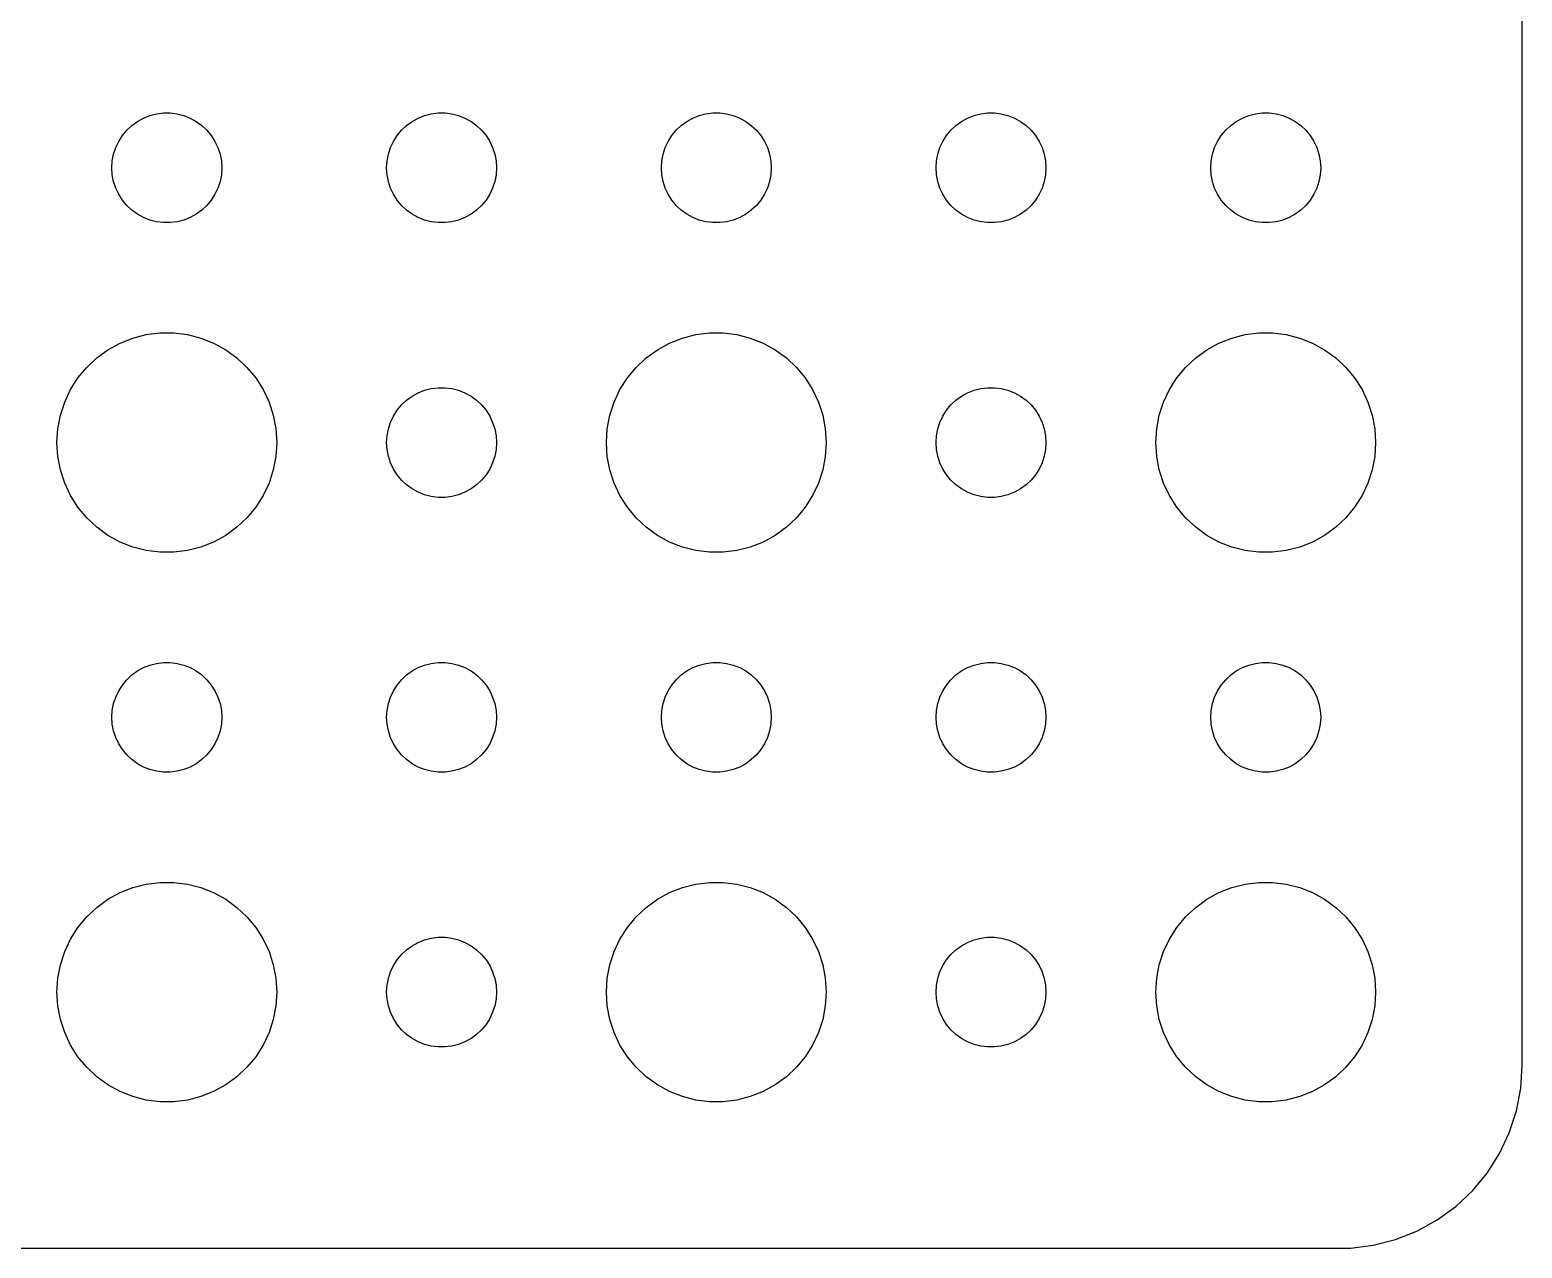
# Model space of a CAD drawing. Header units: metres. Extents: x -37 to 37, y 47 to 205.
# Drawn here: x -3.74 to 37, y 47.01 to 80.27 of the extents above; entities that cross this region are included whole.
import ezdxf

# ---------------------------------------------------------------- set-up
doc = ezdxf.new("R2010")
doc.units = ezdxf.units.M

msp = doc.modelspace()

# ---------------------------------------------------------------- linework, layer by layer
for p, q in [((37, 52), (37, 116)), ((-0.80373, 77.7665), (-0.63866, 77.8573)), ((-0.63866, 77.8573), (-0.46352, 77.9266)), ((-0.46352, 77.9266), (-0.28107, 77.9734)), ((-0.28107, 77.9734), (-0.09418, 77.9971)), ((-0.09418, 77.9971), (0.09418, 77.9971)), ((0.09418, 77.9971), (0.28107, 77.9734)), ((0.28107, 77.9734), (0.46352, 77.9266)), ((0.46352, 77.9266), (0.63866, 77.8573)), ((0.63866, 77.8573), (0.80373, 77.7665)), ((6.69626, 77.7665), (6.86133, 77.8573)), ((6.86133, 77.8573), (7.03647, 77.9266)), ((7.03647, 77.9266), (7.21892, 77.9734)), ((7.21892, 77.9734), (7.40581, 77.9971)), ((7.40581, 77.9971), (7.59418, 77.9971)), ((7.59418, 77.9971), (7.78107, 77.9734)), ((7.78107, 77.9734), (7.96352, 77.9266)), ((7.96352, 77.9266), (8.13866, 77.8573)), ((8.13866, 77.8573), (8.30373, 77.7665)), ((14.1963, 77.7665), (14.3613, 77.8573)), ((14.3613, 77.8573), (14.5365, 77.9266)), ((14.5365, 77.9266), (14.7189, 77.9734)), ((14.7189, 77.9734), (14.9058, 77.9971)), ((14.9058, 77.9971), (15.0942, 77.9971)), ((15.0942, 77.9971), (15.2811, 77.9734)), ((15.2811, 77.9734), (15.4635, 77.9266)), ((15.4635, 77.9266), (15.6387, 77.8573)), ((15.6387, 77.8573), (15.8037, 77.7665)), ((21.6963, 77.7665), (21.8613, 77.8573)), ((21.8613, 77.8573), (22.0365, 77.9266)), ((22.0365, 77.9266), (22.2189, 77.9734)), ((22.2189, 77.9734), (22.4058, 77.9971)), ((22.4058, 77.9971), (22.5942, 77.9971)), ((22.5942, 77.9971), (22.7811, 77.9734)), ((22.7811, 77.9734), (22.9635, 77.9266)), ((22.9635, 77.9266), (23.1387, 77.8573)), ((23.1387, 77.8573), (23.3037, 77.7665)), ((29.1963, 77.7665), (29.3613, 77.8573)), ((29.3613, 77.8573), (29.5365, 77.9266)), ((29.5365, 77.9266), (29.7189, 77.9734)), ((29.7189, 77.9734), (29.9058, 77.9971)), ((29.9058, 77.9971), (30.0942, 77.9971)), ((30.0942, 77.9971), (30.2811, 77.9734)), ((30.2811, 77.9734), (30.4635, 77.9266)), ((30.4635, 77.9266), (30.6387, 77.8573)), ((30.6387, 77.8573), (30.8037, 77.7665)), ((-1.21352, 77.3817), (-1.09344, 77.5268)), ((-1.09344, 77.5268), (-0.95613, 77.6558)), ((-0.95613, 77.6558), (-0.80373, 77.7665)), ((0.80373, 77.7665), (0.95613, 77.6558)), ((0.95613, 77.6558), (1.09344, 77.5268)), ((1.09344, 77.5268), (1.21352, 77.3817)), ((6.28647, 77.3817), (6.40654, 77.5268)), ((6.40654, 77.5268), (6.54385, 77.6558)), ((6.54385, 77.6558), (6.69626, 77.7665)), ((8.30373, 77.7665), (8.45613, 77.6558)), ((8.45613, 77.6558), (8.59344, 77.5268)), ((8.59344, 77.5268), (8.71352, 77.3817)), ((13.7865, 77.3817), (13.9065, 77.5268)), ((13.9065, 77.5268), (14.0439, 77.6558)), ((14.0439, 77.6558), (14.1963, 77.7665)), ((15.8037, 77.7665), (15.9561, 77.6558)), ((15.9561, 77.6558), (16.0934, 77.5268)), ((16.0934, 77.5268), (16.2135, 77.3817)), ((21.2865, 77.3817), (21.4065, 77.5268)), ((21.4065, 77.5268), (21.5439, 77.6558)), ((21.5439, 77.6558), (21.6963, 77.7665)), ((23.3037, 77.7665), (23.4561, 77.6558)), ((23.4561, 77.6558), (23.5934, 77.5268)), ((23.5934, 77.5268), (23.7135, 77.3817)), ((28.7865, 77.3817), (28.9065, 77.5268)), ((28.9065, 77.5268), (29.0439, 77.6558)), ((29.0439, 77.6558), (29.1963, 77.7665)), ((30.8037, 77.7665), (30.9561, 77.6558)), ((30.9561, 77.6558), (31.0934, 77.5268)), ((31.0934, 77.5268), (31.2135, 77.3817)), ((-1.45287, 76.873), (-1.39465, 77.0522)), ((-1.39465, 77.0522), (-1.31445, 77.2226)), ((-1.31445, 77.2226), (-1.21352, 77.3817)), ((1.21352, 77.3817), (1.31445, 77.2226)), ((1.31445, 77.2226), (1.39465, 77.0522)), ((1.39465, 77.0522), (1.45287, 76.873)), ((6.04712, 76.873), (6.10533, 77.0522)), ((6.10533, 77.0522), (6.18553, 77.2226)), ((6.18553, 77.2226), (6.28647, 77.3817)), ((8.71352, 77.3817), (8.81445, 77.2226)), ((8.81445, 77.2226), (8.89465, 77.0522)), ((8.89465, 77.0522), (8.95287, 76.873)), ((13.5471, 76.873), (13.6053, 77.0522)), ((13.6053, 77.0522), (13.6855, 77.2226)), ((13.6855, 77.2226), (13.7865, 77.3817)), ((16.2135, 77.3817), (16.3145, 77.2226)), ((16.3145, 77.2226), (16.3947, 77.0522)), ((16.3947, 77.0522), (16.4529, 76.873)), ((21.0471, 76.873), (21.1053, 77.0522)), ((21.1053, 77.0522), (21.1855, 77.2226)), ((21.1855, 77.2226), (21.2865, 77.3817)), ((23.7135, 77.3817), (23.8145, 77.2226)), ((23.8145, 77.2226), (23.8947, 77.0522)), ((23.8947, 77.0522), (23.9529, 76.873)), ((28.5471, 76.873), (28.6053, 77.0522)), ((28.6053, 77.0522), (28.6855, 77.2226)), ((28.6855, 77.2226), (28.7865, 77.3817)), ((31.2135, 77.3817), (31.3145, 77.2226)), ((31.3145, 77.2226), (31.3947, 77.0522)), ((31.3947, 77.0522), (31.4529, 76.873)), ((-1.5, 76.5), (-1.48816, 76.688)), ((-1.48816, 76.688), (-1.45287, 76.873)), ((1.45287, 76.873), (1.48816, 76.688)), ((1.48816, 76.688), (1.5, 76.5)), ((6, 76.5), (6.01183, 76.688)), ((6.01183, 76.688), (6.04712, 76.873)), ((8.95287, 76.873), (8.98816, 76.688)), ((8.98816, 76.688), (9, 76.5)), ((13.5, 76.5), (13.5118, 76.688)), ((13.5118, 76.688), (13.5471, 76.873)), ((16.4529, 76.873), (16.4882, 76.688)), ((16.4882, 76.688), (16.5, 76.5)), ((21, 76.5), (21.0118, 76.688)), ((21.0118, 76.688), (21.0471, 76.873)), ((23.9529, 76.873), (23.9882, 76.688)), ((23.9882, 76.688), (24, 76.5)), ((28.5, 76.5), (28.5118, 76.688)), ((28.5118, 76.688), (28.5471, 76.873)), ((31.4529, 76.873), (31.4882, 76.688)), ((31.4882, 76.688), (31.5, 76.5)), ((-1.48816, 76.312), (-1.5, 76.5)), ((-1.45287, 76.127), (-1.48816, 76.312)), ((1.48816, 76.312), (1.45287, 76.127)), ((1.5, 76.5), (1.48816, 76.312)), ((6.01183, 76.312), (6, 76.5)), ((6.04712, 76.127), (6.01183, 76.312)), ((8.98816, 76.312), (8.95287, 76.127)), ((9, 76.5), (8.98816, 76.312)), ((13.5118, 76.312), (13.5, 76.5)), ((13.5471, 76.127), (13.5118, 76.312)), ((16.4882, 76.312), (16.4529, 76.127)), ((16.5, 76.5), (16.4882, 76.312)), ((21.0118, 76.312), (21, 76.5)), ((21.0471, 76.127), (21.0118, 76.312)), ((23.9882, 76.312), (23.9529, 76.127)), ((24, 76.5), (23.9882, 76.312)), ((28.5118, 76.312), (28.5, 76.5)), ((28.5471, 76.127), (28.5118, 76.312)), ((31.4882, 76.312), (31.4529, 76.127)), ((31.5, 76.5), (31.4882, 76.312)), ((-1.39465, 75.9478), (-1.45287, 76.127)), ((-1.31445, 75.7774), (-1.39465, 75.9478)), ((-1.21352, 75.6183), (-1.31445, 75.7774)), ((1.31445, 75.7774), (1.21352, 75.6183)), ((1.39465, 75.9478), (1.31445, 75.7774)), ((1.45287, 76.127), (1.39465, 75.9478)), ((6.10533, 75.9478), (6.04712, 76.127)), ((6.18553, 75.7774), (6.10533, 75.9478)), ((6.28647, 75.6183), (6.18553, 75.7774)), ((8.81445, 75.7774), (8.71352, 75.6183)), ((8.89465, 75.9478), (8.81445, 75.7774)), ((8.95287, 76.127), (8.89465, 75.9478)), ((13.6053, 75.9478), (13.5471, 76.127)), ((13.6855, 75.7774), (13.6053, 75.9478)), ((13.7865, 75.6183), (13.6855, 75.7774)), ((16.3145, 75.7774), (16.2135, 75.6183)), ((16.3947, 75.9478), (16.3145, 75.7774)), ((16.4529, 76.127), (16.3947, 75.9478)), ((21.1053, 75.9478), (21.0471, 76.127)), ((21.1855, 75.7774), (21.1053, 75.9478)), ((21.2865, 75.6183), (21.1855, 75.7774)), ((23.8145, 75.7774), (23.7135, 75.6183)), ((23.8947, 75.9478), (23.8145, 75.7774)), ((23.9529, 76.127), (23.8947, 75.9478)), ((28.6053, 75.9478), (28.5471, 76.127)), ((28.6855, 75.7774), (28.6053, 75.9478)), ((28.7865, 75.6183), (28.6855, 75.7774)), ((31.3145, 75.7774), (31.2135, 75.6183)), ((31.3947, 75.9478), (31.3145, 75.7774)), ((31.4529, 76.127), (31.3947, 75.9478)), ((-1.09344, 75.4732), (-1.21352, 75.6183)), ((-0.95613, 75.3442), (-1.09344, 75.4732)), ((1.09344, 75.4732), (0.95613, 75.3442)), ((1.21352, 75.6183), (1.09344, 75.4732)), ((6.40654, 75.4732), (6.28647, 75.6183)), ((6.54385, 75.3442), (6.40654, 75.4732)), ((8.59344, 75.4732), (8.45613, 75.3442)), ((8.71352, 75.6183), (8.59344, 75.4732)), ((13.9065, 75.4732), (13.7865, 75.6183)), ((14.0439, 75.3442), (13.9065, 75.4732)), ((16.0934, 75.4732), (15.9561, 75.3442)), ((16.2135, 75.6183), (16.0934, 75.4732)), ((21.4065, 75.4732), (21.2865, 75.6183)), ((21.5439, 75.3442), (21.4065, 75.4732)), ((23.5934, 75.4732), (23.4561, 75.3442)), ((23.7135, 75.6183), (23.5934, 75.4732)), ((28.9065, 75.4732), (28.7865, 75.6183)), ((29.0439, 75.3442), (28.9065, 75.4732)), ((31.0934, 75.4732), (30.9561, 75.3442)), ((31.2135, 75.6183), (31.0934, 75.4732)), ((-0.80373, 75.2335), (-0.95613, 75.3442)), ((-0.63866, 75.1428), (-0.80373, 75.2335)), ((-0.46352, 75.0734), (-0.63866, 75.1428)), ((-0.28107, 75.0266), (-0.46352, 75.0734)), ((-0.09418, 75.003), (-0.28107, 75.0266)), ((0.09418, 75.003), (-0.09418, 75.003)), ((0.28107, 75.0266), (0.09418, 75.003)), ((0.46352, 75.0734), (0.28107, 75.0266)), ((0.63866, 75.1428), (0.46352, 75.0734)), ((0.80373, 75.2335), (0.63866, 75.1428)), ((0.95613, 75.3442), (0.80373, 75.2335)), ((6.69626, 75.2335), (6.54385, 75.3442)), ((6.86133, 75.1428), (6.69626, 75.2335)), ((7.03647, 75.0734), (6.86133, 75.1428)), ((7.21892, 75.0266), (7.03647, 75.0734)), ((7.40581, 75.003), (7.21892, 75.0266)), ((7.59418, 75.003), (7.40581, 75.003)), ((7.78107, 75.0266), (7.59418, 75.003)), ((7.96352, 75.0734), (7.78107, 75.0266)), ((8.13866, 75.1428), (7.96352, 75.0734)), ((8.30373, 75.2335), (8.13866, 75.1428)), ((8.45613, 75.3442), (8.30373, 75.2335)), ((14.1963, 75.2335), (14.0439, 75.3442)), ((14.3613, 75.1428), (14.1963, 75.2335)), ((14.5365, 75.0734), (14.3613, 75.1428)), ((14.7189, 75.0266), (14.5365, 75.0734)), ((14.9058, 75.003), (14.7189, 75.0266)), ((15.0942, 75.003), (14.9058, 75.003)), ((15.2811, 75.0266), (15.0942, 75.003)), ((15.4635, 75.0734), (15.2811, 75.0266)), ((15.6387, 75.1428), (15.4635, 75.0734)), ((15.8037, 75.2335), (15.6387, 75.1428)), ((15.9561, 75.3442), (15.8037, 75.2335)), ((21.6963, 75.2335), (21.5439, 75.3442)), ((21.8613, 75.1428), (21.6963, 75.2335)), ((22.0365, 75.0734), (21.8613, 75.1428)), ((22.2189, 75.0266), (22.0365, 75.0734)), ((22.4058, 75.003), (22.2189, 75.0266)), ((22.5942, 75.003), (22.4058, 75.003)), ((22.7811, 75.0266), (22.5942, 75.003)), ((22.9635, 75.0734), (22.7811, 75.0266)), ((23.1387, 75.1428), (22.9635, 75.0734)), ((23.3037, 75.2335), (23.1387, 75.1428)), ((23.4561, 75.3442), (23.3037, 75.2335)), ((29.1963, 75.2335), (29.0439, 75.3442)), ((29.3613, 75.1428), (29.1963, 75.2335)), ((29.5365, 75.0734), (29.3613, 75.1428)), ((29.7189, 75.0266), (29.5365, 75.0734)), ((29.9058, 75.003), (29.7189, 75.0266)), ((30.0942, 75.003), (29.9058, 75.003)), ((30.2811, 75.0266), (30.0942, 75.003)), ((30.4635, 75.0734), (30.2811, 75.0266)), ((30.6387, 75.1428), (30.4635, 75.0734)), ((30.8037, 75.2335), (30.6387, 75.1428)), ((30.9561, 75.3442), (30.8037, 75.2335)), ((-1.60747, 71.533), (-1.27733, 71.7145)), ((-1.27733, 71.7145), (-0.92705, 71.8532)), ((-0.92705, 71.8532), (-0.56213, 71.9469)), ((-0.56213, 71.9469), (-0.18837, 71.9941)), ((-0.18837, 71.9941), (0.18837, 71.9941)), ((0.18837, 71.9941), (0.56213, 71.9469)), ((0.56213, 71.9469), (0.92705, 71.8532)), ((0.92705, 71.8532), (1.27733, 71.7145)), ((1.27733, 71.7145), (1.60747, 71.533)), ((13.3925, 71.533), (13.7227, 71.7145)), ((13.7227, 71.7145), (14.0729, 71.8532)), ((14.0729, 71.8532), (14.4379, 71.9469)), ((14.4379, 71.9469), (14.8116, 71.9941)), ((14.8116, 71.9941), (15.1884, 71.9941)), ((15.1884, 71.9941), (15.5621, 71.9469)), ((15.5621, 71.9469), (15.927, 71.8532)), ((15.927, 71.8532), (16.2773, 71.7145)), ((16.2773, 71.7145), (16.6075, 71.533)), ((28.3925, 71.533), (28.7227, 71.7145)), ((28.7227, 71.7145), (29.0729, 71.8532)), ((29.0729, 71.8532), (29.4379, 71.9469)), ((29.4379, 71.9469), (29.8116, 71.9941)), ((29.8116, 71.9941), (30.1884, 71.9941)), ((30.1884, 71.9941), (30.5621, 71.9469)), ((30.5621, 71.9469), (30.927, 71.8532)), ((30.927, 71.8532), (31.2773, 71.7145)), ((31.2773, 71.7145), (31.6075, 71.533)), ((-2.1869, 71.0536), (-1.91226, 71.3116)), ((-1.91226, 71.3116), (-1.60747, 71.533)), ((1.60747, 71.533), (1.91226, 71.3116)), ((1.91226, 71.3116), (2.1869, 71.0536)), ((12.8131, 71.0536), (13.0877, 71.3116)), ((13.0877, 71.3116), (13.3925, 71.533)), ((16.6075, 71.533), (16.9123, 71.3116)), ((16.9123, 71.3116), (17.1869, 71.0536)), ((27.8131, 71.0536), (28.0877, 71.3116)), ((28.0877, 71.3116), (28.3925, 71.533)), ((31.6075, 71.533), (31.9123, 71.3116)), ((31.9123, 71.3116), (32.1869, 71.0536)), ((-2.42705, 70.7634), (-2.1869, 71.0536)), ((2.1869, 71.0536), (2.42705, 70.7634)), ((12.5729, 70.7634), (12.8131, 71.0536)), ((17.1869, 71.0536), (17.427, 70.7634)), ((27.5729, 70.7634), (27.8131, 71.0536)), ((32.1869, 71.0536), (32.427, 70.7634)), ((-2.62891, 70.4453), (-2.42705, 70.7634)), ((2.42705, 70.7634), (2.62891, 70.4453)), ((7.21892, 70.4734), (7.40581, 70.4971)), ((7.40581, 70.4971), (7.59418, 70.4971)), ((7.59418, 70.4971), (7.78107, 70.4734)), ((12.3711, 70.4453), (12.5729, 70.7634)), ((17.427, 70.7634), (17.6289, 70.4453)), ((22.2189, 70.4734), (22.4058, 70.4971)), ((22.4058, 70.4971), (22.5942, 70.4971)), ((22.5942, 70.4971), (22.7811, 70.4734)), ((27.3711, 70.4453), (27.5729, 70.7634)), ((32.427, 70.7634), (32.6289, 70.4453)), ((-2.90575, 69.7461), (-2.78932, 70.1044)), ((-2.78932, 70.1044), (-2.62891, 70.4453)), ((2.62891, 70.4453), (2.78932, 70.1044)), ((2.78932, 70.1044), (2.90575, 69.7461)), ((6.40654, 70.0268), (6.54385, 70.1558)), ((6.54385, 70.1558), (6.69626, 70.2665)), ((6.69626, 70.2665), (6.86133, 70.3573)), ((6.86133, 70.3573), (7.03647, 70.4266)), ((7.03647, 70.4266), (7.21892, 70.4734)), ((7.78107, 70.4734), (7.96352, 70.4266)), ((7.96352, 70.4266), (8.13866, 70.3573)), ((8.13866, 70.3573), (8.30373, 70.2665)), ((8.30373, 70.2665), (8.45613, 70.1558)), ((8.45613, 70.1558), (8.59344, 70.0268)), ((12.0942, 69.7461), (12.2107, 70.1044)), ((12.2107, 70.1044), (12.3711, 70.4453)), ((17.6289, 70.4453), (17.7893, 70.1044)), ((17.7893, 70.1044), (17.9057, 69.7461)), ((21.4065, 70.0268), (21.5439, 70.1558)), ((21.5439, 70.1558), (21.6963, 70.2665)), ((21.6963, 70.2665), (21.8613, 70.3573)), ((21.8613, 70.3573), (22.0365, 70.4266)), ((22.0365, 70.4266), (22.2189, 70.4734)), ((22.7811, 70.4734), (22.9635, 70.4266)), ((22.9635, 70.4266), (23.1387, 70.3573)), ((23.1387, 70.3573), (23.3037, 70.2665)), ((23.3037, 70.2665), (23.4561, 70.1558)), ((23.4561, 70.1558), (23.5934, 70.0268)), ((27.0942, 69.7461), (27.2107, 70.1044)), ((27.2107, 70.1044), (27.3711, 70.4453)), ((32.6289, 70.4453), (32.7893, 70.1044)), ((32.7893, 70.1044), (32.9057, 69.7461)), ((-2.97633, 69.376), (-2.90575, 69.7461)), ((2.90575, 69.7461), (2.97633, 69.376)), ((6.10533, 69.5522), (6.18553, 69.7226)), ((6.18553, 69.7226), (6.28647, 69.8817)), ((6.28647, 69.8817), (6.40654, 70.0268)), ((8.59344, 70.0268), (8.71352, 69.8817)), ((8.71352, 69.8817), (8.81445, 69.7226)), ((8.81445, 69.7226), (8.89465, 69.5522)), ((12.0237, 69.376), (12.0942, 69.7461)), ((17.9057, 69.7461), (17.9763, 69.376)), ((21.1053, 69.5522), (21.1855, 69.7226)), ((21.1855, 69.7226), (21.2865, 69.8817)), ((21.2865, 69.8817), (21.4065, 70.0268)), ((23.5934, 70.0268), (23.7135, 69.8817)), ((23.7135, 69.8817), (23.8145, 69.7226)), ((23.8145, 69.7226), (23.8947, 69.5522)), ((27.0237, 69.376), (27.0942, 69.7461)), ((32.9057, 69.7461), (32.9763, 69.376)), ((-3, 69), (-2.97633, 69.376)), ((2.97633, 69.376), (3, 69)), ((6.01183, 69.188), (6.04712, 69.373)), ((6.04712, 69.373), (6.10533, 69.5522)), ((8.89465, 69.5522), (8.95287, 69.373)), ((8.95287, 69.373), (8.98816, 69.188)), ((12, 69), (12.0237, 69.376)), ((17.9763, 69.376), (18, 69)), ((21.0118, 69.188), (21.0471, 69.373)), ((21.0471, 69.373), (21.1053, 69.5522)), ((23.8947, 69.5522), (23.9529, 69.373)), ((23.9529, 69.373), (23.9882, 69.188)), ((27, 69), (27.0237, 69.376)), ((32.9763, 69.376), (33, 69)), ((-2.97633, 68.624), (-3, 69)), ((3, 69), (2.97633, 68.624)), ((6, 69), (6.01183, 69.188)), ((6.01183, 68.812), (6, 69)), ((8.98816, 69.188), (9, 69)), ((9, 69), (8.98816, 68.812)), ((12.0237, 68.624), (12, 69)), ((18, 69), (17.9763, 68.624)), ((21, 69), (21.0118, 69.188)), ((21.0118, 68.812), (21, 69)), ((23.9882, 69.188), (24, 69)), ((24, 69), (23.9882, 68.812)), ((27.0237, 68.624), (27, 69)), ((33, 69), (32.9763, 68.624)), ((-2.90575, 68.2539), (-2.97633, 68.624)), ((2.97633, 68.624), (2.90575, 68.2539)), ((6.04712, 68.627), (6.01183, 68.812)), ((6.10533, 68.4478), (6.04712, 68.627)), ((6.18553, 68.2774), (6.10533, 68.4478)), ((8.89465, 68.4478), (8.81445, 68.2774)), ((8.95287, 68.627), (8.89465, 68.4478)), ((8.98816, 68.812), (8.95287, 68.627)), ((12.0942, 68.2539), (12.0237, 68.624)), ((17.9763, 68.624), (17.9057, 68.2539)), ((21.0471, 68.627), (21.0118, 68.812)), ((21.1053, 68.4478), (21.0471, 68.627)), ((21.1855, 68.2774), (21.1053, 68.4478)), ((23.8947, 68.4478), (23.8145, 68.2774)), ((23.9529, 68.627), (23.8947, 68.4478)), ((23.9882, 68.812), (23.9529, 68.627)), ((27.0942, 68.2539), (27.0237, 68.624)), ((32.9763, 68.624), (32.9057, 68.2539)), ((-2.78932, 67.8956), (-2.90575, 68.2539)), ((2.90575, 68.2539), (2.78932, 67.8956)), ((6.28647, 68.1183), (6.18553, 68.2774)), ((6.40654, 67.9732), (6.28647, 68.1183)), ((8.71352, 68.1183), (8.59344, 67.9732)), ((8.81445, 68.2774), (8.71352, 68.1183)), ((12.2107, 67.8956), (12.0942, 68.2539)), ((17.9057, 68.2539), (17.7893, 67.8956)), ((21.2865, 68.1183), (21.1855, 68.2774)), ((21.4065, 67.9732), (21.2865, 68.1183)), ((23.7135, 68.1183), (23.5934, 67.9732)), ((23.8145, 68.2774), (23.7135, 68.1183)), ((27.2107, 67.8956), (27.0942, 68.2539)), ((32.9057, 68.2539), (32.7893, 67.8956)), ((-2.62891, 67.5547), (-2.78932, 67.8956)), ((2.78932, 67.8956), (2.62891, 67.5547)), ((6.54385, 67.8442), (6.40654, 67.9732)), ((6.69626, 67.7335), (6.54385, 67.8442)), ((6.86133, 67.6428), (6.69626, 67.7335)), ((7.03647, 67.5734), (6.86133, 67.6428)), ((8.13866, 67.6428), (7.96352, 67.5734)), ((8.30373, 67.7335), (8.13866, 67.6428)), ((8.45613, 67.8442), (8.30373, 67.7335)), ((8.59344, 67.9732), (8.45613, 67.8442)), ((12.3711, 67.5547), (12.2107, 67.8956)), ((17.7893, 67.8956), (17.6289, 67.5547)), ((21.5439, 67.8442), (21.4065, 67.9732)), ((21.6963, 67.7335), (21.5439, 67.8442)), ((21.8613, 67.6428), (21.6963, 67.7335)), ((22.0365, 67.5734), (21.8613, 67.6428)), ((23.1387, 67.6428), (22.9635, 67.5734)), ((23.3037, 67.7335), (23.1387, 67.6428)), ((23.4561, 67.8442), (23.3037, 67.7335)), ((23.5934, 67.9732), (23.4561, 67.8442)), ((27.3711, 67.5547), (27.2107, 67.8956)), ((32.7893, 67.8956), (32.6289, 67.5547)), ((-2.42705, 67.2366), (-2.62891, 67.5547)), ((-2.1869, 66.9464), (-2.42705, 67.2366)), ((2.42705, 67.2366), (2.1869, 66.9464)), ((2.62891, 67.5547), (2.42705, 67.2366)), ((7.21892, 67.5266), (7.03647, 67.5734)), ((7.40581, 67.503), (7.21892, 67.5266)), ((7.59418, 67.503), (7.40581, 67.503)), ((7.78107, 67.5266), (7.59418, 67.503)), ((7.96352, 67.5734), (7.78107, 67.5266)), ((12.5729, 67.2366), (12.3711, 67.5547)), ((12.8131, 66.9464), (12.5729, 67.2366)), ((17.427, 67.2366), (17.1869, 66.9464)), ((17.6289, 67.5547), (17.427, 67.2366)), ((22.2189, 67.5266), (22.0365, 67.5734)), ((22.4058, 67.503), (22.2189, 67.5266)), ((22.5942, 67.503), (22.4058, 67.503)), ((22.7811, 67.5266), (22.5942, 67.503)), ((22.9635, 67.5734), (22.7811, 67.5266)), ((27.5729, 67.2366), (27.3711, 67.5547)), ((27.8131, 66.9464), (27.5729, 67.2366)), ((32.427, 67.2366), (32.1869, 66.9464)), ((32.6289, 67.5547), (32.427, 67.2366)), ((-1.91226, 66.6885), (-2.1869, 66.9464)), ((2.1869, 66.9464), (1.91226, 66.6885)), ((13.0877, 66.6885), (12.8131, 66.9464)), ((17.1869, 66.9464), (16.9123, 66.6885)), ((28.0877, 66.6885), (27.8131, 66.9464)), ((32.1869, 66.9464), (31.9123, 66.6885)), ((-1.60747, 66.467), (-1.91226, 66.6885)), ((-1.27733, 66.2855), (-1.60747, 66.467)), ((1.60747, 66.467), (1.27733, 66.2855)), ((1.91226, 66.6885), (1.60747, 66.467)), ((13.3925, 66.467), (13.0877, 66.6885)), ((13.7227, 66.2855), (13.3925, 66.467)), ((16.6075, 66.467), (16.2773, 66.2855)), ((16.9123, 66.6885), (16.6075, 66.467)), ((28.3925, 66.467), (28.0877, 66.6885)), ((28.7227, 66.2855), (28.3925, 66.467)), ((31.6075, 66.467), (31.2773, 66.2855)), ((31.9123, 66.6885), (31.6075, 66.467)), ((-0.92705, 66.1468), (-1.27733, 66.2855)), ((-0.56213, 66.0531), (-0.92705, 66.1468)), ((-0.18837, 66.0059), (-0.56213, 66.0531)), ((0.18837, 66.0059), (-0.18837, 66.0059)), ((0.56213, 66.0531), (0.18837, 66.0059)), ((0.92705, 66.1468), (0.56213, 66.0531)), ((1.27733, 66.2855), (0.92705, 66.1468)), ((14.0729, 66.1468), (13.7227, 66.2855)), ((14.4379, 66.0531), (14.0729, 66.1468)), ((14.8116, 66.0059), (14.4379, 66.0531)), ((15.1884, 66.0059), (14.8116, 66.0059)), ((15.5621, 66.0531), (15.1884, 66.0059)), ((15.927, 66.1468), (15.5621, 66.0531)), ((16.2773, 66.2855), (15.927, 66.1468)), ((29.0729, 66.1468), (28.7227, 66.2855)), ((29.4379, 66.0531), (29.0729, 66.1468)), ((29.8116, 66.0059), (29.4379, 66.0531)), ((30.1884, 66.0059), (29.8116, 66.0059)), ((30.5621, 66.0531), (30.1884, 66.0059)), ((30.927, 66.1468), (30.5621, 66.0531)), ((31.2773, 66.2855), (30.927, 66.1468)), ((-0.95613, 62.6558), (-0.80373, 62.7665)), ((-0.80373, 62.7665), (-0.63866, 62.8573)), ((-0.63866, 62.8573), (-0.46352, 62.9266)), ((-0.46352, 62.9266), (-0.28107, 62.9734)), ((-0.28107, 62.9734), (-0.09418, 62.997)), ((-0.09418, 62.997), (0.09418, 62.997)), ((0.09418, 62.997), (0.28107, 62.9734)), ((0.28107, 62.9734), (0.46352, 62.9266)), ((0.46352, 62.9266), (0.63866, 62.8573)), ((0.63866, 62.8573), (0.80373, 62.7665)), ((0.80373, 62.7665), (0.95613, 62.6558)), ((6.54385, 62.6558), (6.69626, 62.7665)), ((6.69626, 62.7665), (6.86133, 62.8573)), ((6.86133, 62.8573), (7.03647, 62.9266)), ((7.03647, 62.9266), (7.21892, 62.9734)), ((7.21892, 62.9734), (7.40581, 62.997)), ((7.40581, 62.997), (7.59418, 62.997)), ((7.59418, 62.997), (7.78107, 62.9734)), ((7.78107, 62.9734), (7.96352, 62.9266)), ((7.96352, 62.9266), (8.13866, 62.8573)), ((8.13866, 62.8573), (8.30373, 62.7665)), ((8.30373, 62.7665), (8.45613, 62.6558)), ((14.0439, 62.6558), (14.1963, 62.7665)), ((14.1963, 62.7665), (14.3613, 62.8573)), ((14.3613, 62.8573), (14.5365, 62.9266)), ((14.5365, 62.9266), (14.7189, 62.9734)), ((14.7189, 62.9734), (14.9058, 62.997)), ((14.9058, 62.997), (15.0942, 62.997)), ((15.0942, 62.997), (15.2811, 62.9734)), ((15.2811, 62.9734), (15.4635, 62.9266)), ((15.4635, 62.9266), (15.6387, 62.8573)), ((15.6387, 62.8573), (15.8037, 62.7665)), ((15.8037, 62.7665), (15.9561, 62.6558)), ((21.5439, 62.6558), (21.6963, 62.7665)), ((21.6963, 62.7665), (21.8613, 62.8573)), ((21.8613, 62.8573), (22.0365, 62.9266)), ((22.0365, 62.9266), (22.2189, 62.9734)), ((22.2189, 62.9734), (22.4058, 62.997)), ((22.4058, 62.997), (22.5942, 62.997)), ((22.5942, 62.997), (22.7811, 62.9734)), ((22.7811, 62.9734), (22.9635, 62.9266)), ((22.9635, 62.9266), (23.1387, 62.8573)), ((23.1387, 62.8573), (23.3037, 62.7665)), ((23.3037, 62.7665), (23.4561, 62.6558)), ((29.0439, 62.6558), (29.1963, 62.7665)), ((29.1963, 62.7665), (29.3613, 62.8573)), ((29.3613, 62.8573), (29.5365, 62.9266)), ((29.5365, 62.9266), (29.7189, 62.9734)), ((29.7189, 62.9734), (29.9058, 62.997)), ((29.9058, 62.997), (30.0942, 62.997)), ((30.0942, 62.997), (30.2811, 62.9734)), ((30.2811, 62.9734), (30.4635, 62.9266)), ((30.4635, 62.9266), (30.6387, 62.8573)), ((30.6387, 62.8573), (30.8037, 62.7665)), ((30.8037, 62.7665), (30.9561, 62.6558)), ((-1.31445, 62.2226), (-1.21352, 62.3817)), ((-1.21352, 62.3817), (-1.09344, 62.5268)), ((-1.09344, 62.5268), (-0.95613, 62.6558)), ((0.95613, 62.6558), (1.09344, 62.5268)), ((1.09344, 62.5268), (1.21352, 62.3817)), ((1.21352, 62.3817), (1.31445, 62.2226)), ((6.18553, 62.2226), (6.28647, 62.3817)), ((6.28647, 62.3817), (6.40654, 62.5268)), ((6.40654, 62.5268), (6.54385, 62.6558)), ((8.45613, 62.6558), (8.59344, 62.5268)), ((8.59344, 62.5268), (8.71352, 62.3817)), ((8.71352, 62.3817), (8.81445, 62.2226)), ((13.6855, 62.2226), (13.7865, 62.3817)), ((13.7865, 62.3817), (13.9065, 62.5268)), ((13.9065, 62.5268), (14.0439, 62.6558)), ((15.9561, 62.6558), (16.0934, 62.5268)), ((16.0934, 62.5268), (16.2135, 62.3817)), ((16.2135, 62.3817), (16.3145, 62.2226)), ((21.1855, 62.2226), (21.2865, 62.3817)), ((21.2865, 62.3817), (21.4065, 62.5268)), ((21.4065, 62.5268), (21.5439, 62.6558)), ((23.4561, 62.6558), (23.5934, 62.5268)), ((23.5934, 62.5268), (23.7135, 62.3817)), ((23.7135, 62.3817), (23.8145, 62.2226)), ((28.6855, 62.2226), (28.7865, 62.3817)), ((28.7865, 62.3817), (28.9065, 62.5268)), ((28.9065, 62.5268), (29.0439, 62.6558)), ((30.9561, 62.6558), (31.0934, 62.5268)), ((31.0934, 62.5268), (31.2135, 62.3817)), ((31.2135, 62.3817), (31.3145, 62.2226)), ((-1.45287, 61.873), (-1.39465, 62.0522)), ((-1.39465, 62.0522), (-1.31445, 62.2226)), ((1.31445, 62.2226), (1.39465, 62.0522)), ((1.39465, 62.0522), (1.45287, 61.873)), ((6.04712, 61.873), (6.10533, 62.0522)), ((6.10533, 62.0522), (6.18553, 62.2226)), ((8.81445, 62.2226), (8.89465, 62.0522)), ((8.89465, 62.0522), (8.95287, 61.873)), ((13.5471, 61.873), (13.6053, 62.0522)), ((13.6053, 62.0522), (13.6855, 62.2226)), ((16.3145, 62.2226), (16.3947, 62.0522)), ((16.3947, 62.0522), (16.4529, 61.873)), ((21.0471, 61.873), (21.1053, 62.0522)), ((21.1053, 62.0522), (21.1855, 62.2226)), ((23.8145, 62.2226), (23.8947, 62.0522)), ((23.8947, 62.0522), (23.9529, 61.873)), ((28.5471, 61.873), (28.6053, 62.0522)), ((28.6053, 62.0522), (28.6855, 62.2226)), ((31.3145, 62.2226), (31.3947, 62.0522)), ((31.3947, 62.0522), (31.4529, 61.873)), ((-1.5, 61.5), (-1.48816, 61.688)), ((-1.48816, 61.688), (-1.45287, 61.873)), ((1.45287, 61.873), (1.48816, 61.688)), ((1.48816, 61.688), (1.5, 61.5)), ((6, 61.5), (6.01183, 61.688)), ((6.01183, 61.688), (6.04712, 61.873)), ((8.95287, 61.873), (8.98816, 61.688)), ((8.98816, 61.688), (9, 61.5)), ((13.5, 61.5), (13.5118, 61.688)), ((13.5118, 61.688), (13.5471, 61.873)), ((16.4529, 61.873), (16.4882, 61.688)), ((16.4882, 61.688), (16.5, 61.5)), ((21, 61.5), (21.0118, 61.688)), ((21.0118, 61.688), (21.0471, 61.873)), ((23.9529, 61.873), (23.9882, 61.688)), ((23.9882, 61.688), (24, 61.5)), ((28.5, 61.5), (28.5118, 61.688)), ((28.5118, 61.688), (28.5471, 61.873)), ((31.4529, 61.873), (31.4882, 61.688)), ((31.4882, 61.688), (31.5, 61.5)), ((-1.48816, 61.312), (-1.5, 61.5)), ((-1.45287, 61.127), (-1.48816, 61.312)), ((-1.39465, 60.9478), (-1.45287, 61.127)), ((1.45287, 61.127), (1.39465, 60.9478)), ((1.48816, 61.312), (1.45287, 61.127)), ((1.5, 61.5), (1.48816, 61.312)), ((6.01183, 61.312), (6, 61.5)), ((6.04712, 61.127), (6.01183, 61.312)), ((6.10533, 60.9478), (6.04712, 61.127)), ((8.95287, 61.127), (8.89465, 60.9478)), ((8.98816, 61.312), (8.95287, 61.127)), ((9, 61.5), (8.98816, 61.312)), ((13.5118, 61.312), (13.5, 61.5)), ((13.5471, 61.127), (13.5118, 61.312)), ((13.6053, 60.9478), (13.5471, 61.127)), ((16.4529, 61.127), (16.3947, 60.9478)), ((16.4882, 61.312), (16.4529, 61.127)), ((16.5, 61.5), (16.4882, 61.312)), ((21.0118, 61.312), (21, 61.5)), ((21.0471, 61.127), (21.0118, 61.312)), ((21.1053, 60.9478), (21.0471, 61.127)), ((23.9529, 61.127), (23.8947, 60.9478)), ((23.9882, 61.312), (23.9529, 61.127)), ((24, 61.5), (23.9882, 61.312)), ((28.5118, 61.312), (28.5, 61.5)), ((28.5471, 61.127), (28.5118, 61.312)), ((28.6053, 60.9478), (28.5471, 61.127)), ((31.4529, 61.127), (31.3947, 60.9478)), ((31.4882, 61.312), (31.4529, 61.127)), ((31.5, 61.5), (31.4882, 61.312)), ((-1.31445, 60.7774), (-1.39465, 60.9478)), ((-1.21352, 60.6183), (-1.31445, 60.7774)), ((1.31445, 60.7774), (1.21352, 60.6183)), ((1.39465, 60.9478), (1.31445, 60.7774)), ((6.18553, 60.7774), (6.10533, 60.9478)), ((6.28647, 60.6183), (6.18553, 60.7774)), ((8.81445, 60.7774), (8.71352, 60.6183)), ((8.89465, 60.9478), (8.81445, 60.7774)), ((13.6855, 60.7774), (13.6053, 60.9478)), ((13.7865, 60.6183), (13.6855, 60.7774)), ((16.3145, 60.7774), (16.2135, 60.6183)), ((16.3947, 60.9478), (16.3145, 60.7774)), ((21.1855, 60.7774), (21.1053, 60.9478)), ((21.2865, 60.6183), (21.1855, 60.7774)), ((23.8145, 60.7774), (23.7135, 60.6183)), ((23.8947, 60.9478), (23.8145, 60.7774)), ((28.6855, 60.7774), (28.6053, 60.9478)), ((28.7865, 60.6183), (28.6855, 60.7774)), ((31.3145, 60.7774), (31.2135, 60.6183)), ((31.3947, 60.9478), (31.3145, 60.7774)), ((-1.09344, 60.4732), (-1.21352, 60.6183)), ((-0.95613, 60.3442), (-1.09344, 60.4732)), ((-0.80373, 60.2335), (-0.95613, 60.3442)), ((0.95613, 60.3442), (0.80373, 60.2335)), ((1.09344, 60.4732), (0.95613, 60.3442)), ((1.21352, 60.6183), (1.09344, 60.4732)), ((6.40654, 60.4732), (6.28647, 60.6183)), ((6.54385, 60.3442), (6.40654, 60.4732)), ((6.69626, 60.2335), (6.54385, 60.3442)), ((8.45613, 60.3442), (8.30373, 60.2335)), ((8.59344, 60.4732), (8.45613, 60.3442)), ((8.71352, 60.6183), (8.59344, 60.4732)), ((13.9065, 60.4732), (13.7865, 60.6183)), ((14.0439, 60.3442), (13.9065, 60.4732)), ((14.1963, 60.2335), (14.0439, 60.3442)), ((15.9561, 60.3442), (15.8037, 60.2335)), ((16.0934, 60.4732), (15.9561, 60.3442)), ((16.2135, 60.6183), (16.0934, 60.4732)), ((21.4065, 60.4732), (21.2865, 60.6183)), ((21.5439, 60.3442), (21.4065, 60.4732)), ((21.6963, 60.2335), (21.5439, 60.3442)), ((23.4561, 60.3442), (23.3037, 60.2335)), ((23.5934, 60.4732), (23.4561, 60.3442)), ((23.7135, 60.6183), (23.5934, 60.4732)), ((28.9065, 60.4732), (28.7865, 60.6183)), ((29.0439, 60.3442), (28.9065, 60.4732)), ((29.1963, 60.2335), (29.0439, 60.3442)), ((30.9561, 60.3442), (30.8037, 60.2335)), ((31.0934, 60.4732), (30.9561, 60.3442)), ((31.2135, 60.6183), (31.0934, 60.4732)), ((-0.63866, 60.1428), (-0.80373, 60.2335)), ((-0.46352, 60.0734), (-0.63866, 60.1428)), ((-0.28107, 60.0266), (-0.46352, 60.0734)), ((-0.09418, 60.003), (-0.28107, 60.0266)), ((0.09418, 60.003), (-0.09418, 60.003)), ((0.28107, 60.0266), (0.09418, 60.003)), ((0.46352, 60.0734), (0.28107, 60.0266)), ((0.63866, 60.1428), (0.46352, 60.0734)), ((0.80373, 60.2335), (0.63866, 60.1428)), ((6.86133, 60.1428), (6.69626, 60.2335)), ((7.03647, 60.0734), (6.86133, 60.1428)), ((7.21892, 60.0266), (7.03647, 60.0734)), ((7.40581, 60.003), (7.21892, 60.0266)), ((7.59418, 60.003), (7.40581, 60.003)), ((7.78107, 60.0266), (7.59418, 60.003)), ((7.96352, 60.0734), (7.78107, 60.0266)), ((8.13866, 60.1428), (7.96352, 60.0734)), ((8.30373, 60.2335), (8.13866, 60.1428)), ((14.3613, 60.1428), (14.1963, 60.2335)), ((14.5365, 60.0734), (14.3613, 60.1428)), ((14.7189, 60.0266), (14.5365, 60.0734)), ((14.9058, 60.003), (14.7189, 60.0266)), ((15.0942, 60.003), (14.9058, 60.003)), ((15.2811, 60.0266), (15.0942, 60.003)), ((15.4635, 60.0734), (15.2811, 60.0266)), ((15.6387, 60.1428), (15.4635, 60.0734)), ((15.8037, 60.2335), (15.6387, 60.1428)), ((21.8613, 60.1428), (21.6963, 60.2335)), ((22.0365, 60.0734), (21.8613, 60.1428)), ((22.2189, 60.0266), (22.0365, 60.0734)), ((22.4058, 60.003), (22.2189, 60.0266)), ((22.5942, 60.003), (22.4058, 60.003)), ((22.7811, 60.0266), (22.5942, 60.003)), ((22.9635, 60.0734), (22.7811, 60.0266)), ((23.1387, 60.1428), (22.9635, 60.0734)), ((23.3037, 60.2335), (23.1387, 60.1428)), ((29.3613, 60.1428), (29.1963, 60.2335)), ((29.5365, 60.0734), (29.3613, 60.1428)), ((29.7189, 60.0266), (29.5365, 60.0734)), ((29.9058, 60.003), (29.7189, 60.0266)), ((30.0942, 60.003), (29.9058, 60.003)), ((30.2811, 60.0266), (30.0942, 60.003)), ((30.4635, 60.0734), (30.2811, 60.0266)), ((30.6387, 60.1428), (30.4635, 60.0734)), ((30.8037, 60.2335), (30.6387, 60.1428)), ((-1.60747, 56.533), (-1.27733, 56.7145)), ((-1.27733, 56.7145), (-0.92705, 56.8532)), ((-0.92705, 56.8532), (-0.56213, 56.9469)), ((-0.56213, 56.9469), (-0.18837, 56.9941)), ((-0.18837, 56.9941), (0.18837, 56.9941)), ((0.18837, 56.9941), (0.56213, 56.9469)), ((0.56213, 56.9469), (0.92705, 56.8532)), ((0.92705, 56.8532), (1.27733, 56.7145)), ((1.27733, 56.7145), (1.60747, 56.533)), ((13.3925, 56.533), (13.7227, 56.7145)), ((13.7227, 56.7145), (14.0729, 56.8532)), ((14.0729, 56.8532), (14.4379, 56.9469)), ((14.4379, 56.9469), (14.8116, 56.9941)), ((14.8116, 56.9941), (15.1884, 56.9941)), ((15.1884, 56.9941), (15.5621, 56.9469)), ((15.5621, 56.9469), (15.927, 56.8532)), ((15.927, 56.8532), (16.2773, 56.7145)), ((16.2773, 56.7145), (16.6075, 56.533)), ((28.3925, 56.533), (28.7227, 56.7145)), ((28.7227, 56.7145), (29.0729, 56.8532)), ((29.0729, 56.8532), (29.4379, 56.9469)), ((29.4379, 56.9469), (29.8116, 56.9941)), ((29.8116, 56.9941), (30.1884, 56.9941)), ((30.1884, 56.9941), (30.5621, 56.9469)), ((30.5621, 56.9469), (30.927, 56.8532)), ((30.927, 56.8532), (31.2773, 56.7145)), ((31.2773, 56.7145), (31.6075, 56.533)), ((-2.1869, 56.0536), (-1.91226, 56.3116)), ((-1.91226, 56.3116), (-1.60747, 56.533)), ((1.60747, 56.533), (1.91226, 56.3116)), ((1.91226, 56.3116), (2.1869, 56.0536)), ((12.8131, 56.0536), (13.0877, 56.3116)), ((13.0877, 56.3116), (13.3925, 56.533)), ((16.6075, 56.533), (16.9123, 56.3116)), ((16.9123, 56.3116), (17.1869, 56.0536)), ((27.8131, 56.0536), (28.0877, 56.3116)), ((28.0877, 56.3116), (28.3925, 56.533)), ((31.6075, 56.533), (31.9123, 56.3116)), ((31.9123, 56.3116), (32.1869, 56.0536)), ((-2.42705, 55.7634), (-2.1869, 56.0536)), ((2.1869, 56.0536), (2.42705, 55.7634)), ((12.5729, 55.7634), (12.8131, 56.0536)), ((17.1869, 56.0536), (17.427, 55.7634)), ((27.5729, 55.7634), (27.8131, 56.0536)), ((32.1869, 56.0536), (32.427, 55.7634)), ((-2.78932, 55.1044), (-2.62891, 55.4453)), ((-2.62891, 55.4453), (-2.42705, 55.7634)), ((2.42705, 55.7634), (2.62891, 55.4453)), ((2.62891, 55.4453), (2.78932, 55.1044)), ((6.86133, 55.3573), (7.03647, 55.4266)), ((7.03647, 55.4266), (7.21892, 55.4734)), ((7.21892, 55.4734), (7.40581, 55.497)), ((7.40581, 55.497), (7.59418, 55.497)), ((7.59418, 55.497), (7.78107, 55.4734)), ((7.78107, 55.4734), (7.96352, 55.4266)), ((7.96352, 55.4266), (8.13866, 55.3573)), ((12.2107, 55.1044), (12.3711, 55.4453)), ((12.3711, 55.4453), (12.5729, 55.7634)), ((17.427, 55.7634), (17.6289, 55.4453)), ((17.6289, 55.4453), (17.7893, 55.1044)), ((21.8613, 55.3573), (22.0365, 55.4266)), ((22.0365, 55.4266), (22.2189, 55.4734)), ((22.2189, 55.4734), (22.4058, 55.497)), ((22.4058, 55.497), (22.5942, 55.497)), ((22.5942, 55.497), (22.7811, 55.4734)), ((22.7811, 55.4734), (22.9635, 55.4266)), ((22.9635, 55.4266), (23.1387, 55.3573)), ((27.2107, 55.1044), (27.3711, 55.4453)), ((27.3711, 55.4453), (27.5729, 55.7634)), ((32.427, 55.7634), (32.6289, 55.4453)), ((32.6289, 55.4453), (32.7893, 55.1044)), ((-2.90575, 54.7461), (-2.78932, 55.1044)), ((2.78932, 55.1044), (2.90575, 54.7461)), ((6.28647, 54.8817), (6.40654, 55.0268)), ((6.40654, 55.0268), (6.54385, 55.1558)), ((6.54385, 55.1558), (6.69626, 55.2665)), ((6.69626, 55.2665), (6.86133, 55.3573)), ((8.13866, 55.3573), (8.30373, 55.2665)), ((8.30373, 55.2665), (8.45613, 55.1558)), ((8.45613, 55.1558), (8.59344, 55.0268)), ((8.59344, 55.0268), (8.71352, 54.8817)), ((12.0942, 54.7461), (12.2107, 55.1044)), ((17.7893, 55.1044), (17.9057, 54.7461)), ((21.2865, 54.8817), (21.4065, 55.0268)), ((21.4065, 55.0268), (21.5439, 55.1558)), ((21.5439, 55.1558), (21.6963, 55.2665)), ((21.6963, 55.2665), (21.8613, 55.3573)), ((23.1387, 55.3573), (23.3037, 55.2665)), ((23.3037, 55.2665), (23.4561, 55.1558)), ((23.4561, 55.1558), (23.5934, 55.0268)), ((23.5934, 55.0268), (23.7135, 54.8817)), ((27.0942, 54.7461), (27.2107, 55.1044)), ((32.7893, 55.1044), (32.9057, 54.7461)), ((-2.97633, 54.376), (-2.90575, 54.7461)), ((2.90575, 54.7461), (2.97633, 54.376)), ((6.10533, 54.5522), (6.18553, 54.7226)), ((6.18553, 54.7226), (6.28647, 54.8817)), ((8.71352, 54.8817), (8.81445, 54.7226)), ((8.81445, 54.7226), (8.89465, 54.5522)), ((12.0237, 54.376), (12.0942, 54.7461)), ((17.9057, 54.7461), (17.9763, 54.376)), ((21.1053, 54.5522), (21.1855, 54.7226)), ((21.1855, 54.7226), (21.2865, 54.8817)), ((23.7135, 54.8817), (23.8145, 54.7226)), ((23.8145, 54.7226), (23.8947, 54.5522)), ((27.0237, 54.376), (27.0942, 54.7461)), ((32.9057, 54.7461), (32.9763, 54.376)), ((-3, 54), (-2.97633, 54.376)), ((2.97633, 54.376), (3, 54)), ((6, 54), (6.01183, 54.188)), ((6.01183, 54.188), (6.04712, 54.373)), ((6.04712, 54.373), (6.10533, 54.5522)), ((8.89465, 54.5522), (8.95287, 54.373)), ((8.95287, 54.373), (8.98816, 54.188)), ((8.98816, 54.188), (9, 54)), ((12, 54), (12.0237, 54.376)), ((17.9763, 54.376), (18, 54)), ((21, 54), (21.0118, 54.188)), ((21.0118, 54.188), (21.0471, 54.373)), ((21.0471, 54.373), (21.1053, 54.5522)), ((23.8947, 54.5522), (23.9529, 54.373)), ((23.9529, 54.373), (23.9882, 54.188)), ((23.9882, 54.188), (24, 54)), ((27, 54), (27.0237, 54.376)), ((32.9763, 54.376), (33, 54)), ((-2.97633, 53.624), (-3, 54)), ((3, 54), (2.97633, 53.624)), ((6.01183, 53.812), (6, 54)), ((6.04712, 53.627), (6.01183, 53.812)), ((8.98816, 53.812), (8.95287, 53.627)), ((9, 54), (8.98816, 53.812)), ((12.0237, 53.624), (12, 54)), ((18, 54), (17.9763, 53.624)), ((21.0118, 53.812), (21, 54)), ((21.0471, 53.627), (21.0118, 53.812)), ((23.9882, 53.812), (23.9529, 53.627)), ((24, 54), (23.9882, 53.812)), ((27.0237, 53.624), (27, 54)), ((33, 54), (32.9763, 53.624)), ((-2.90575, 53.2539), (-2.97633, 53.624)), ((2.97633, 53.624), (2.90575, 53.2539)), ((6.10533, 53.4478), (6.04712, 53.627)), ((6.18553, 53.2774), (6.10533, 53.4478)), ((8.89465, 53.4478), (8.81445, 53.2774)), ((8.95287, 53.627), (8.89465, 53.4478)), ((12.0942, 53.2539), (12.0237, 53.624)), ((17.9763, 53.624), (17.9057, 53.2539)), ((21.1053, 53.4478), (21.0471, 53.627)), ((21.1855, 53.2774), (21.1053, 53.4478)), ((23.8947, 53.4478), (23.8145, 53.2774)), ((23.9529, 53.627), (23.8947, 53.4478)), ((27.0942, 53.2539), (27.0237, 53.624)), ((32.9763, 53.624), (32.9057, 53.2539)), ((-2.78932, 52.8956), (-2.90575, 53.2539)), ((2.90575, 53.2539), (2.78932, 52.8956)), ((6.28647, 53.1183), (6.18553, 53.2774)), ((6.40654, 52.9732), (6.28647, 53.1183)), ((6.54385, 52.8442), (6.40654, 52.9732)), ((8.59344, 52.9732), (8.45613, 52.8442)), ((8.71352, 53.1183), (8.59344, 52.9732)), ((8.81445, 53.2774), (8.71352, 53.1183)), ((12.2107, 52.8956), (12.0942, 53.2539)), ((17.9057, 53.2539), (17.7893, 52.8956)), ((21.2865, 53.1183), (21.1855, 53.2774)), ((21.4065, 52.9732), (21.2865, 53.1183)), ((21.5439, 52.8442), (21.4065, 52.9732)), ((23.5934, 52.9732), (23.4561, 52.8442)), ((23.7135, 53.1183), (23.5934, 52.9732)), ((23.8145, 53.2774), (23.7135, 53.1183)), ((27.2107, 52.8956), (27.0942, 53.2539)), ((32.9057, 53.2539), (32.7893, 52.8956)), ((-2.62891, 52.5547), (-2.78932, 52.8956)), ((-2.42705, 52.2366), (-2.62891, 52.5547)), ((2.62891, 52.5547), (2.42705, 52.2366)), ((2.78932, 52.8956), (2.62891, 52.5547)), ((6.69626, 52.7335), (6.54385, 52.8442)), ((6.86133, 52.6428), (6.69626, 52.7335)), ((7.03647, 52.5734), (6.86133, 52.6428)), ((7.21892, 52.5266), (7.03647, 52.5734)), ((7.96352, 52.5734), (7.78107, 52.5266)), ((8.13866, 52.6428), (7.96352, 52.5734)), ((8.30373, 52.7335), (8.13866, 52.6428)), ((8.45613, 52.8442), (8.30373, 52.7335)), ((12.3711, 52.5547), (12.2107, 52.8956)), ((12.5729, 52.2366), (12.3711, 52.5547)), ((17.6289, 52.5547), (17.427, 52.2366)), ((17.7893, 52.8956), (17.6289, 52.5547)), ((21.6963, 52.7335), (21.5439, 52.8442)), ((21.8613, 52.6428), (21.6963, 52.7335)), ((22.0365, 52.5734), (21.8613, 52.6428)), ((22.2189, 52.5266), (22.0365, 52.5734)), ((22.9635, 52.5734), (22.7811, 52.5266)), ((23.1387, 52.6428), (22.9635, 52.5734)), ((23.3037, 52.7335), (23.1387, 52.6428)), ((23.4561, 52.8442), (23.3037, 52.7335)), ((27.3711, 52.5547), (27.2107, 52.8956)), ((27.5729, 52.2366), (27.3711, 52.5547)), ((32.6289, 52.5547), (32.427, 52.2366)), ((32.7893, 52.8956), (32.6289, 52.5547)), ((-2.1869, 51.9464), (-2.42705, 52.2366)), ((2.42705, 52.2366), (2.1869, 51.9464)), ((7.40581, 52.503), (7.21892, 52.5266)), ((7.59418, 52.503), (7.40581, 52.503)), ((7.78107, 52.5266), (7.59418, 52.503)), ((12.8131, 51.9464), (12.5729, 52.2366)), ((17.427, 52.2366), (17.1869, 51.9464)), ((22.4058, 52.503), (22.2189, 52.5266)), ((22.5942, 52.503), (22.4058, 52.503)), ((22.7811, 52.5266), (22.5942, 52.503)), ((27.8131, 51.9464), (27.5729, 52.2366)), ((32.427, 52.2366), (32.1869, 51.9464)), ((-1.91226, 51.6885), (-2.1869, 51.9464)), ((2.1869, 51.9464), (1.91226, 51.6885)), ((13.0877, 51.6885), (12.8131, 51.9464)), ((17.1869, 51.9464), (16.9123, 51.6885)), ((28.0877, 51.6885), (27.8131, 51.9464)), ((32.1869, 51.9464), (31.9123, 51.6885)), ((36.9606, 51.3733), (37, 52)), ((-1.60747, 51.467), (-1.91226, 51.6885)), ((-1.27733, 51.2855), (-1.60747, 51.467)), ((1.60747, 51.467), (1.27733, 51.2855)), ((1.91226, 51.6885), (1.60747, 51.467)), ((13.3925, 51.467), (13.0877, 51.6885)), ((13.7227, 51.2855), (13.3925, 51.467)), ((16.6075, 51.467), (16.2773, 51.2855)), ((16.9123, 51.6885), (16.6075, 51.467)), ((28.3925, 51.467), (28.0877, 51.6885)), ((28.7227, 51.2855), (28.3925, 51.467)), ((31.6075, 51.467), (31.2773, 51.2855)), ((31.9123, 51.6885), (31.6075, 51.467)), ((36.8429, 50.7566), (36.9606, 51.3733)), ((-0.92705, 51.1468), (-1.27733, 51.2855)), ((-0.56213, 51.0531), (-0.92705, 51.1468)), ((-0.18837, 51.0059), (-0.56213, 51.0531)), ((0.18837, 51.0059), (-0.18837, 51.0059)), ((0.56213, 51.0531), (0.18837, 51.0059)), ((0.92705, 51.1468), (0.56213, 51.0531)), ((1.27733, 51.2855), (0.92705, 51.1468)), ((14.0729, 51.1468), (13.7227, 51.2855)), ((14.4379, 51.0531), (14.0729, 51.1468)), ((14.8116, 51.0059), (14.4379, 51.0531)), ((15.1884, 51.0059), (14.8116, 51.0059)), ((15.5621, 51.0531), (15.1884, 51.0059)), ((15.927, 51.1468), (15.5621, 51.0531)), ((16.2773, 51.2855), (15.927, 51.1468)), ((29.0729, 51.1468), (28.7227, 51.2855)), ((29.4379, 51.0531), (29.0729, 51.1468)), ((29.8116, 51.0059), (29.4379, 51.0531)), ((30.1884, 51.0059), (29.8116, 51.0059)), ((30.5621, 51.0531), (30.1884, 51.0059)), ((30.927, 51.1468), (30.5621, 51.0531)), ((31.2773, 51.2855), (30.927, 51.1468)), ((36.6489, 50.1594), (36.8429, 50.7566)), ((36.3815, 49.5912), (36.6489, 50.1594)), ((36.0451, 49.0611), (36.3815, 49.5912)), ((35.6448, 48.5773), (36.0451, 49.0611)), ((35.1871, 48.1474), (35.6448, 48.5773)), ((34.6791, 47.7784), (35.1871, 48.1474)), ((34.1289, 47.4759), (34.6791, 47.7784)), ((33.5451, 47.2447), (34.1289, 47.4759)), ((-32.3139, 47.0099), (32.3139, 47.0099)), ((32.3139, 47.0099), (32.9369, 47.0886)), ((32.9369, 47.0886), (33.5451, 47.2447))]:
    msp.add_line(p, q)

doc.saveas('drawing.dxf')
